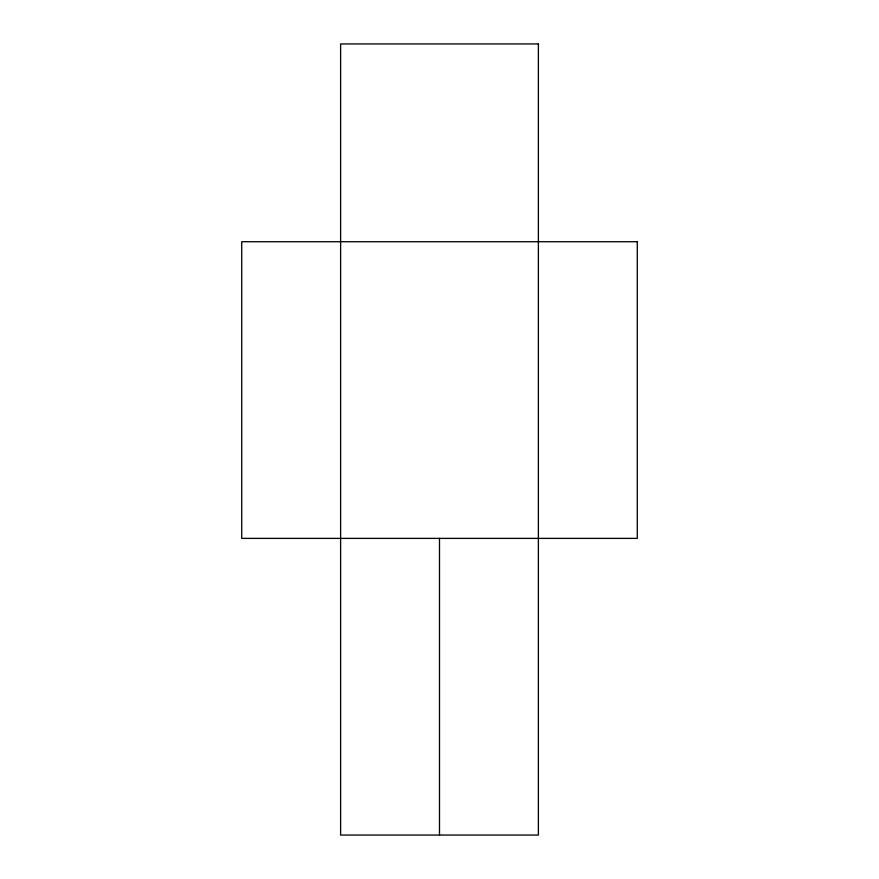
<?xml version="1.0" encoding="UTF-8"?>
<svg xmlns="http://www.w3.org/2000/svg" width="879" height="879" viewBox="0 0 879 879"><rect width="100%" height="100%" fill="white"/><g stroke="black" fill="none" stroke-linecap="round" stroke-linejoin="round"><path stroke-width="1.32" d="M439.5 538.387L439.5 835.05M538.387 43.95L340.612 43.95L340.612 835.05L538.387 835.05L538.387 43.95M637.275 241.725L241.725 241.725L241.725 538.387L637.275 538.387L637.275 241.725"/></g></svg>
